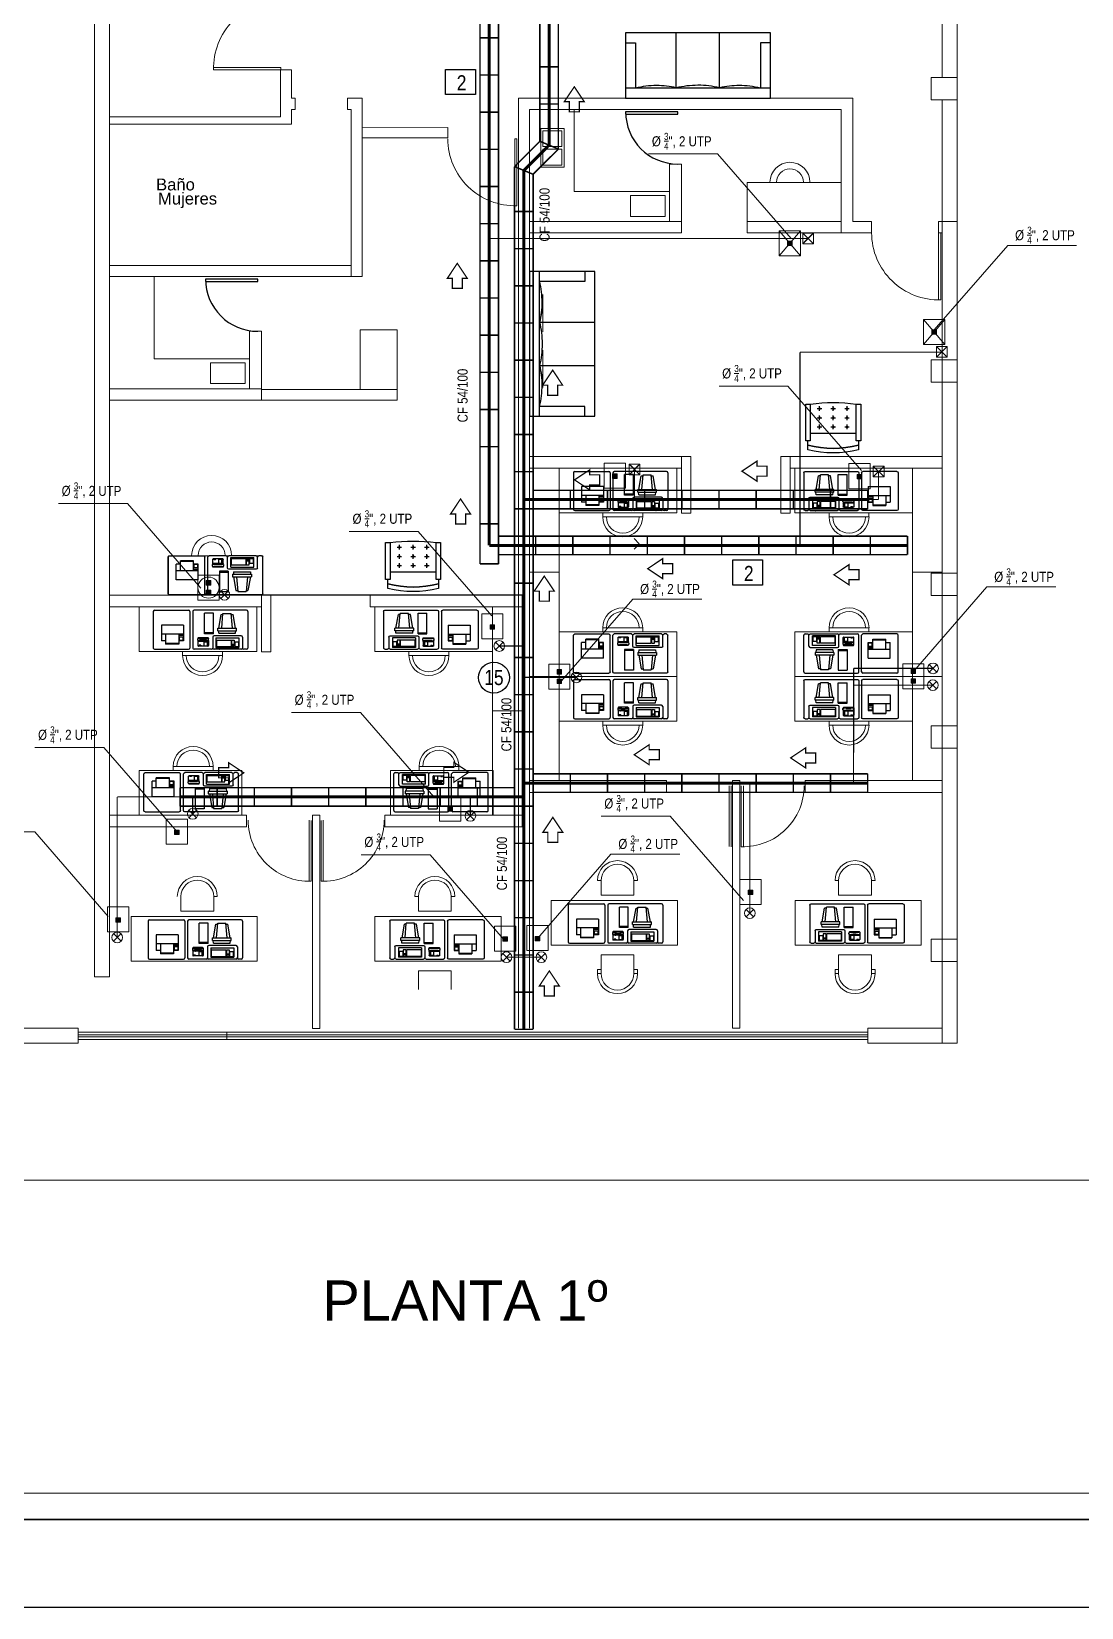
# Model space of a CAD drawing. Header units: millimetres. Extents: x 0 to 99.3, y 0 to 70.2.
# Drawn here: x 11.76 to 25.88, y 0 to 21.2 of the extents above; entities that cross this region are included whole.
import ezdxf

# ---------------------------------------------------------------- set-up
doc = ezdxf.new("R2010")
doc.units = ezdxf.units.MM
doc.linetypes.add('DASHED', pattern=[0.75, 0.5, -0.25])
doc.linetypes.add('DOT2', pattern=[0.125, 0, -0.125])
for name, color, linetype, lineweight in [('1_MARCO', 7, 'Continuous', 35), ('1_ROTULO', 102, 'Continuous', 15), ('ARQUITECTÓNICO', 152, 'Continuous', 0), ('INST. VOZ Y DATOS', 40, 'Continuous', 0), ('TEXTOS INST. VOZ Y DATOS', 1, 'Continuous', 0)]:
    doc.layers.add(name, color=color, linetype=linetype, lineweight=lineweight)
for name, color, linetype in [('_AR_Membrete', 7, 'Continuous'), ('A-FURN-1', 7, 'Continuous'), ('A-GLAZ-1', 7, 'Continuous'), ('MOVABLE_FURNISHINGS', 7, 'Continuous'), ('Muebles', 2, 'Continuous'), ('TRACO01', 7, 'Continuous'), ('TRACO02', 255, 'Continuous')]:
    doc.layers.add(name, color=color, linetype=linetype)
doc.styles.add('75', font='ARIALN.TTF', dxfattribs={"height": 0.135})
doc.styles.add('PANROMAN', font='arial.ttf', dxfattribs={"height": 0.4})

# ---------------------------------------------------------------- blocks, each defined once
blk = doc.blocks.new('FIXT-SOFA3672')
at = {"layer": 'A-FURN-1'}
for p, q in [((35.919106, 36.03653), (-35.919106, 36.03653)), ((-35.919106, 36.03653), (-35.919106, 0.010204)), ((35.919106, 0.010204), (35.919106, 36.03653)), ((-35.896767, 30.508681), (35.914639, 30.508681)), ((-31.016712, 5.575283), (-31.016712, 30.508681)), ((-10.734035, 30.318065), (-10.734035, -0.180412)), ((10.734035, 30.318065), (10.734035, -0.180412)), ((31.016712, 5.575283), (31.016712, 30.508681)), ((-35.919106, 0.010204), (35.919106, 0.010204)), ((-35.896767, 5.575283), (-31.016712, 5.575283)), ((35.896767, 5.575283), (31.016712, 5.575283))]:
    blk.add_line(p, q, dxfattribs=at)
for centre, radius, start, end in [((-20.12418, 71.160164), 42.085514, 255, 269.461553), ((-20.176819, 65.559021), 36.484119, 269.461552, 284.999998), ((-0.096013, 70.019703), 41.102158, 255, 270.121624), ((-0.098873, 71.366776), 42.449238, 270.121624, 285.000001), ((20.176819, 65.559021), 36.484119, 255.000002, 270.538448), ((20.12418, 71.160164), 42.085514, 270.538447, 285)]:
    blk.add_arc(centre, radius, start, end, dxfattribs=at)
blk = doc.blocks.new('A$C08AE17E7')
at = {"layer": 'A-GLAZ-1', "color": 0}
for p, q in [((4.39, 4.39), (0, 4.39)), ((0, 4.18), (4.39, 4.18)), ((4.39, 4.18), (4.39, 4.39))]:
    blk.add_line(p, q, dxfattribs=at)
blk.add_arc((4.39, 4.39), 4.39, 180, 270, dxfattribs=at)
blk = doc.blocks.new('A$C12894DB4')
at = {"layer": 'TRACO01', "color": 0}
for p, q in [((9.71, 2.26), (4.71, 2.26)), ((9.91, 5.66), (9.91, 5.26)), ((11.31, 5.66), (9.91, 5.66)), ((11.31, 5.46), (9.91, 5.46)), ((11.31, 5.26), (9.91, 5.26)), ((11.31, 4.66), (9.91, 4.66)), ((9.91, 4.66), (9.91, 3.46)), ((11.31, 3.46), (9.91, 3.46)), ((11.31, 5.66), (11.31, 5.26)), ((11.31, 4.66), (11.31, 3.46)), ((17.03, 4.24), (17.03, 4.14)), ((17.03, 3.36), (17.03, 1.44)), ((20.83, 4.44), (17.23, 4.44)), ((20.83, 3.04), (17.23, 3.04)), ((20.83, 1.24), (17.23, 1.24)), ((17.53, 1.57), (17.53, 1.37)), ((18.13, 1.57), (17.53, 1.57)), ((18.13, 1.37), (17.53, 1.37)), ((18.13, 1.57), (18.13, 1.37)), ((18.23, 4.2), (18.23, 4.05)), ((18.23, 3.43), (18.23, 3.28)), ((19.33, 2.91), (19.33, 1.37)), ((19.33, 2.91), (20.53, 2.91)), ((19.33, 1.37), (20.53, 1.37)), ((19.83, 4.2), (19.83, 4.05)), ((19.83, 3.43), (19.83, 3.28)), ((20.53, 2.91), (20.53, 1.37)), ((21.03, 4.24), (21.03, 4.13)), ((21.03, 3.36), (21.03, 1.44)), ((24.13, 3.58), (29.73, 3.58)), ((24.13, 3.58), (24.13, 1.08)), ((24.13, 1.08), (29.73, 1.08)), ((29.73, 3.58), (29.73, 1.08)), ((29.93, 3.58), (29.93, 1.98)), ((29.93, 3.58), (30.93, 3.58)), ((29.93, 1.98), (30.93, 1.98)), ((29.93, 1.68), (29.93, 1.08)), ((29.93, 1.68), (30.93, 1.68)), ((29.93, 1.08), (30.93, 1.08)), ((30.93, 3.58), (30.93, 1.98)), ((30.93, 1.68), (30.93, 1.08)), ((31.13, 2.88), (31.13, 1.08)), ((31.13, 2.88), (32.53, 2.88)), ((31.13, 1.08), (32.53, 1.08)), ((32.53, 2.88), (32.53, 1.08))]:
    blk.add_line(p, q, dxfattribs=at)
for centre, radius, start, end in [((18.18, 3.74), 1.25, 166.08253, 180), ((18.18, 3.74), 1.25, 180, 191.29578), ((17.19, 3.54), 0.24, 191.29578, 283.36172), ((17.16, 3.98), 0.2, 70.24894, 166.42453), ((17.23, 4.24), 0.2, 90, 180), ((17.23, 2.84), 0.2, 90, 180), ((17.23, 1.44), 0.2, 180, 270), ((18.07, 7.64), 3.57, 256.10316, 263.83247), ((18.07, -0.17), 3.57, 96.16753, 103.89684), ((16.93, 3.52), 0.369, 323.59579, 323.72724), ((18.64, 12.93), 8.89, 263.83247, 267.43712), ((18.64, -5.45), 8.89, 92.56288, 96.16753), ((17.99, 4.2), 0.24, 0, 90), ((17.99, 3.28), 0.24, 270, 0), ((19.03, 21.61), 17.58, 267.43712, 270), ((19.03, -14.14), 17.58, 90, 92.56288), ((19.03, 21.61), 17.58, 270, 272.56288), ((19.03, -14.14), 17.58, 87.43712, 90), ((19.42, 12.93), 8.89, 272.56288, 276.16753), ((19.42, -5.45), 8.89, 83.83247, 87.43712), ((20.07, 4.2), 0.24, 90, 180), ((20.07, 3.28), 0.24, 180, 270), ((19.99, 7.64), 3.57, 276.16753, 283.89684), ((19.99, -0.17), 3.57, 76.63828, 83.83247), ((20.87, 3.54), 0.24, 256.63828, 358.42967), ((20.83, 4.24), 0.2, 0, 90), ((20.83, 2.84), 0.2, 0, 90), ((20.83, 1.44), 0.2, 270, 0), ((20.9, 3.98), 0.2, 9.53518, 104.65023), ((20.4, 3.82), 0.72, 9.40761, 17.80241), ((19.88, 3.74), 1.25, 0, 9.40761), ((19.88, 3.74), 1.25, 350.59239, 360)]:
    blk.add_arc(centre, radius, start, end, dxfattribs=at)
at = {"layer": 'TRACO02', "color": 0}
for p, q in [((0, 14.54), (0, 0.54)), ((0.5, 15.04), (13.5, 15.04)), ((14, 14.54), (14, 0.54)), ((15.1, 14.54), (15.1, 0.54)), ((35.6, 15.04), (15.6, 15.04)), ((19.55, 6), (19.55, 13.8)), ((22.95, 13.8), (19.55, 13.8)), ((22.95, 6), (22.95, 13.8)), ((24.99, 8.15), (25.9, 13.35)), ((25.9, 13.35), (26.59, 13.35)), ((26.13, 8.15), (26.62, 13.75)), ((26.62, 13.75), (29.75, 13.75)), ((30.24, 8.15), (29.75, 13.75)), ((29.79, 13.35), (30.47, 13.35)), ((31.39, 8.15), (30.47, 13.35)), ((36.1, 14.54), (36.1, 0.54)), ((11.51, 9.26), (3.11, 9.26)), ((3.11, 9.26), (3.11, 3.26)), ((11.51, 9.26), (11.51, 3.26)), ((22.95, 6.4), (19.55, 6.4)), ((24.59, 8.15), (31.79, 8.15)), ((24.59, 7.15), (24.59, 8.15)), ((24.59, 7.15), (31.79, 7.15)), ((24.98, 6.15), (24.89, 7.15)), ((24.98, 6.15), (31.4, 6.15)), ((31.4, 6.15), (31.49, 7.15)), ((31.79, 7.15), (31.79, 8.15)), ((0.5, 0.04), (13.5, 0.04)), ((11.51, 5.86), (3.11, 5.86)), ((4.71, 3.26), (3.11, 3.26)), ((4.71, 5.86), (4.71, 2.06)), ((9.71, 2.06), (4.71, 2.06)), ((9.71, 5.86), (9.71, 2.06)), ((11.51, 3.26), (9.71, 3.26)), ((22.2, 0.04), (15.6, 0.04)), ((22.95, 6), (19.55, 6)), ((22.7, 4.74), (22.7, 0.54)), ((33.6, 5.24), (23.2, 5.24)), ((33.6, 0.04), (23.2, 0.04)), ((23.93, 4.38), (32.73, 4.38)), ((23.93, 4.38), (23.93, 0.78)), ((23.93, 0.78), (32.73, 0.78)), ((32.73, 4.38), (32.73, 0.78)), ((34.1, 4.74), (34.1, 0.54)), ((35.6, 0.04), (34.6, 0.04))]:
    blk.add_line(p, q, dxfattribs=at)
for centre, radius, start, end in [((0.5, 14.54), 0.5, 90, 180), ((13.5, 14.54), 0.5, 0, 90), ((15.6, 14.54), 0.5, 90, 180), ((35.6, 14.54), 0.5, 0, 90), ((0.5, 0.54), 0.5, 180, 270), ((13.5, 0.54), 0.5, 270, 0), ((15.6, 0.54), 0.5, 180, 270), ((22.2, 0.54), 0.5, 270, 0), ((23.2, 4.74), 0.5, 90, 180), ((23.2, 0.54), 0.5, 180, 270), ((27.71, -4.98), 5.57, 115.67434, 116.56505), ((29.09, -4.98), 5.57, 63.43495, 64.32566), ((33.6, 4.74), 0.5, 0, 90), ((33.6, 0.54), 0.5, 270, 0), ((34.6, 0.54), 0.5, 180, 270), ((35.6, 0.54), 0.5, 270, 0)]:
    blk.add_arc(centre, radius, start, end, dxfattribs=at)
blk = doc.blocks.new('Sillon_2')
at = {"layer": 'MOVABLE_FURNISHINGS', "color": 7, "linetype": 'Continuous'}
for points in [[(0.0375, 0.75), (0.0375, 0.675, -0.1212121), (0.8625, 0.675), (0.8625, 0.75, 0.1212121)], [(0.2125, 0.375, -1), (0.2375, 0.375, -1)], [(0.4375, 0.375, -1), (0.4625, 0.375, -1)], [(0.6625, 0.375, -1), (0.6875, 0.375, -1)], [(0.2125, 0.225, -1), (0.2375, 0.225, -1)], [(0.2125, 0.075, -1), (0.2375, 0.075, -1)], [(0.4375, 0.225, -1), (0.4625, 0.225, -1)], [(0.4375, 0.075, -1), (0.4625, 0.075, -1)], [(0.6625, 0.225, -1), (0.6875, 0.225, -1)], [(0.6625, 0.075, -1), (0.6875, 0.075, -1)]]:
    blk.add_lwpolyline(points, format="xyb", close=True, dxfattribs=at)
for points in [[(0, 0), (0.075, 0), (0.075, 0.6), (0, 0.6)], [(0.825, 0), (0.9, 0), (0.9, 0.6), (0.825, 0.6)]]:
    blk.add_lwpolyline(points, close=True, dxfattribs=at)
for points in [[(0.8625, 0.6), (0.8625, 0.675, 0.1212121), (0.0375, 0.675), (0.0375, 0.6)], [(0.0375, 0), (0.075, 0, 0.0666667), (0.825, 0), (0.8625, 0)]]:
    blk.add_lwpolyline(points, format="xyb", dxfattribs=at)
for points in [[(0.075, 0.475), (0.825, 0.475)], [(0.1875, 0.375), (0.2125, 0.375)], [(0.225, 0.4125), (0.225, 0.3875)], [(0.225, 0.3625), (0.225, 0.3375)], [(0.225, 0.2625), (0.225, 0.2375)], [(0.2375, 0.375), (0.2625, 0.375)], [(0.4125, 0.375), (0.4375, 0.375)], [(0.45, 0.4125), (0.45, 0.3875)], [(0.45, 0.3625), (0.45, 0.3375)], [(0.45, 0.2625), (0.45, 0.2375)], [(0.4625, 0.375), (0.4875, 0.375)], [(0.6375, 0.375), (0.6625, 0.375)], [(0.675, 0.4125), (0.675, 0.3875)], [(0.675, 0.3625), (0.675, 0.3375)], [(0.675, 0.2625), (0.675, 0.2375)], [(0.6875, 0.375), (0.7125, 0.375)], [(0.1875, 0.225), (0.2125, 0.225)], [(0.1875, 0.075), (0.2125, 0.075)], [(0.225, 0.2125), (0.225, 0.1875)], [(0.225, 0.1125), (0.225, 0.0875)], [(0.225, 0.0625), (0.225, 0.0375)], [(0.2375, 0.225), (0.2625, 0.225)], [(0.2375, 0.075), (0.2625, 0.075)], [(0.4125, 0.225), (0.4375, 0.225)], [(0.4125, 0.075), (0.4375, 0.075)], [(0.45, 0.2125), (0.45, 0.1875)], [(0.45, 0.1125), (0.45, 0.0875)], [(0.45, 0.0625), (0.45, 0.0375)], [(0.4625, 0.225), (0.4875, 0.225)], [(0.4625, 0.075), (0.4875, 0.075)], [(0.6375, 0.225), (0.6625, 0.225)], [(0.6375, 0.075), (0.6625, 0.075)], [(0.675, 0.2125), (0.675, 0.1875)], [(0.675, 0.1125), (0.675, 0.0875)], [(0.675, 0.0625), (0.675, 0.0375)], [(0.6875, 0.225), (0.7125, 0.225)], [(0.6875, 0.075), (0.7125, 0.075)]]:
    blk.add_lwpolyline(points, dxfattribs=at)
blk = doc.blocks.new('A$C1BEB1155')
at = {"layer": 'INST. VOZ Y DATOS', "color": 6}
for points in [[(0, 0.144), (0.144, 0)], [(0, 0), (0.144, 0.144)]]:
    blk.add_lwpolyline(points, dxfattribs=at)
blk.add_lwpolyline([(0.144, 0.144), (0, 0.144), (0, 0), (0.144, 0)], close=True, dxfattribs=at)

msp = doc.modelspace()

# ---------------------------------------------------------------- hatches: boundary and pattern name
at = {"layer": 'INST. VOZ Y DATOS'}
for points in [[(21.932, 18.378), (21.992, 18.378), (21.992, 18.317), (21.932, 18.317)], [(23.874, 17.185), (23.935, 17.185), (23.935, 17.125), (23.874, 17.125)], [(19.579, 15.247), (19.64, 15.247), (19.64, 15.187), (19.579, 15.187)], [(22.871, 15.239), (22.931, 15.239), (22.931, 15.179), (22.871, 15.179)], [(14.115, 13.811), (14.175, 13.811), (14.175, 13.751), (14.115, 13.751)], [(14.115, 13.682), (14.175, 13.682), (14.175, 13.622), (14.115, 13.622)], [(17.932, 13.218), (17.992, 13.218), (17.992, 13.158), (17.932, 13.158)], [(18.832, 12.616), (18.892, 12.616), (18.892, 12.555), (18.832, 12.555)], [(23.593, 12.62), (23.654, 12.62), (23.654, 12.56), (23.593, 12.56)], [(18.832, 12.486), (18.892, 12.486), (18.892, 12.426), (18.832, 12.426)], [(23.593, 12.491), (23.654, 12.491), (23.654, 12.431), (23.593, 12.431)], [(17.364, 10.769), (17.424, 10.769), (17.424, 10.709), (17.364, 10.709)], [(13.689, 10.457), (13.749, 10.457), (13.749, 10.396), (13.689, 10.396)], [(21.404, 9.647), (21.465, 9.647), (21.465, 9.587), (21.404, 9.587)], [(12.9, 9.277), (12.961, 9.277), (12.961, 9.217), (12.9, 9.217)], [(18.105, 9.02), (18.165, 9.02), (18.165, 8.96), (18.105, 8.96)], [(18.539, 9.027), (18.6, 9.027), (18.6, 8.967), (18.539, 8.967)]]:
    msp.add_hatch(color=256, dxfattribs=at).paths.add_polyline_path(points)

# ---------------------------------------------------------------- linework, layer by layer
at = {"layer": '1_MARCO', "color": 7}
msp.add_lwpolyline([(1.182, 1.182), (87.504, 1.182), (87.504, 69.057), (1.182, 69.057)], close=True, dxfattribs=at)
at = {"layer": '1_ROTULO', "color": 7}
msp.add_lwpolyline([(1.539, 1.539), (87.147, 1.539), (87.147, 68.7), (1.539, 68.7)], close=True, dxfattribs=at)
at = {"layer": '_AR_Membrete'}
msp.add_lwpolyline([(0, 70.239), (99.329, 70.239), (99.329, 0), (0, 0)], close=True, dxfattribs=at)
at = {"layer": 'ARQUITECTÓNICO'}
for p, q in [((12.612, 8.482), (12.612, 26.334)), ((12.812, 26.454), (12.812, 8.482)), ((24.012, 25.23), (24.012, 20.58)), ((21.701, 21.178), (19.754, 21.178)), ((20.436, 20.439), (20.436, 21.183)), ((21.018, 20.439), (21.018, 21.183)), ((21.568, 21.043), (21.568, 20.435)), ((21.701, 20.3), (21.701, 21.178)), ((15.115, 20.68), (14.213, 20.68)), ((15.115, 20.711), (14.215, 20.711)), ((15.112, 20.68), (15.261, 20.68)), ((15.115, 20.68), (15.115, 20.711)), ((15.261, 20.15), (15.261, 19.95)), ((18.312, 20.15), (18.312, 20.3)), ((18.512, 20.3), (18.312, 20.3)), ((24.012, 20.28), (24.012, 16.78)), ((18.262, 19.755), (18.262, 18.855)), ((18.262, 19.755), (18.293, 19.755)), ((18.293, 19.755), (18.293, 18.853)), ((23.962, 18.49), (23.962, 17.59)), ((23.993, 18.487), (23.993, 17.587)), ((13.412, 16.793), (13.412, 17.9)), ((24.012, 16.48), (24.012, 13.91)), ((23.028, 14.669), (22.49, 14.669)), ((24.012, 13.61), (24.012, 11.86)), ((19.446, 13.177), (19.984, 13.177)), ((23.028, 13.177), (22.49, 13.177)), ((13.796, 12.804), (14.334, 12.804)), ((17.378, 12.804), (16.84, 12.804)), ((24.212, 7.59), (24.212, 12.41)), ((19.446, 11.869), (19.984, 11.869)), ((23.028, 11.869), (22.49, 11.869)), ((24.012, 11.56), (24.012, 8.99)), ((17.514, 11.312), (16.976, 11.312)), ((21.146, 11.053), (21.146, 10.235)), ((21.174, 11.051), (21.174, 10.233)), ((21.309, 11.051), (21.309, 10.233)), ((21.338, 11.053), (21.338, 10.235)), ((15.496, 10.588), (15.496, 9.77)), ((15.524, 10.586), (15.524, 9.768)), ((15.659, 10.586), (15.659, 9.768)), ((15.688, 10.588), (15.688, 9.77)), ((19.375, 9.776), (19.419, 9.776)), ((19.864, 9.776), (19.913, 9.776)), ((22.619, 9.776), (22.57, 9.776)), ((23.108, 9.776), (23.064, 9.776)), ((14.214, 9.562), (14.263, 9.562)), ((16.969, 9.562), (16.92, 9.562)), ((17.458, 9.562), (17.409, 9.562)), ((12.812, 8.482), (12.612, 8.482)), ((19.864, 8.525), (19.913, 8.525)), ((24.012, 8.69), (24.012, 7.59)), ((12.392, 7.79), (12.392, 7.59)), ((23.012, 7.79), (23.012, 7.59)), ((24.212, 7.59), (23.527, 7.59))]:
    msp.add_line(p, q, dxfattribs=at)
at = {"layer": 'ARQUITECTÓNICO', "linetype": 'Continuous', "ltscale": 0.03}
for p, q in [((15.112, 20.68), (15.112, 20.05)), ((15.312, 20.3), (15.261, 20.3)), ((15.312, 20.15), (15.261, 20.15)), ((15.312, 20.3), (15.312, 20.15)), ((16.012, 20.3), (16.012, 20.15)), ((16.212, 20.3), (16.012, 20.3)), ((16.062, 20.15), (16.012, 20.15)), ((16.062, 20.15), (16.062, 18.05)), ((16.212, 20.15), (16.212, 17.9)), ((18.312, 20.15), (18.312, 7.79)), ((18.462, 20.15), (18.462, 7.79)), ((22.809, 20.3), (18.512, 20.3)), ((22.655, 20.15), (18.512, 20.15)), ((15.112, 20.05), (12.812, 20.05)), ((15.261, 19.95), (12.812, 19.95)), ((23.062, 18.49), (22.655, 18.49)), ((23.062, 18.64), (22.809, 18.64)), ((23.062, 18.64), (23.062, 18.49)), ((23.962, 18.64), (23.962, 18.49)), ((24.212, 18.64), (23.962, 18.64)), ((24.012, 18.49), (23.962, 18.49)), ((24.012, 18.49), (24.012, 7.79)), ((13.912, 18.05), (12.812, 18.05)), ((16.062, 18.05), (13.912, 18.05)), ((16.162, 17.9), (12.812, 17.9)), ((16.212, 17.9), (12.812, 17.9))]:
    msp.add_line(p, q, dxfattribs=at)
at = {"layer": 'ARQUITECTÓNICO', "ltscale": 0.3}
for p, q in [((15.261, 20.3), (15.261, 20.68)), ((22.655, 20.15), (22.655, 18.49)), ((22.809, 20.3), (22.809, 18.64))]:
    msp.add_line(p, q, dxfattribs=at)
at = {"layer": 'ARQUITECTÓNICO', "color": 252}
for p, q in [((19.341, 17.969), (18.462, 17.969)), ((18.597, 16.023), (18.597, 17.969)), ((19.205, 17.837), (18.597, 17.837)), ((19.205, 17.969), (19.205, 17.837)), ((19.341, 16.023), (19.341, 17.969)), ((18.601, 17.287), (19.345, 17.287)), ((18.601, 16.705), (19.345, 16.705)), ((19.205, 16.155), (18.597, 16.155)), ((19.205, 16.023), (19.205, 16.155)), ((18.462, 16.023), (19.341, 16.023))]:
    msp.add_line(p, q, dxfattribs=at)
at = {"layer": 'ARQUITECTÓNICO', "color": 252, "linetype": 'DASHED'}
msp.add_line((18.641, 17.659), (18.641, 16.196), dxfattribs=at)
at = {"layer": 'ARQUITECTÓNICO', "color": 0}
for p, q in [((19.446, 14.669), (19.984, 14.669)), ((13.67, 11.312), (14.208, 11.312)), ((22.619, 8.525), (22.57, 8.525))]:
    msp.add_line(p, q, dxfattribs=at)
at = {"layer": 'ARQUITECTÓNICO', "color": 251, "true_color": 0x636466}
for p, q in [((12.392, 7.704), (14.392, 7.704)), ((12.392, 7.674), (14.392, 7.674)), ((14.392, 7.704), (23.012, 7.704)), ((14.392, 7.674), (23.012, 7.674))]:
    msp.add_line(p, q, dxfattribs=at)
at = {"layer": 'ARQUITECTÓNICO', "color": 4, "ltscale": 10}
msp.add_line((29.156, 5.749), (9.683, 5.749), dxfattribs=at)
at = {"layer": 'ARQUITECTÓNICO'}
for points in [[(24.212, 12.41), (24.212, 25.03)], [(24.212, 20.58), (23.862, 20.58), (23.862, 20.28)], [(19.062, 19.043), (19.062, 20.15), (18.462, 20.15), (18.462, 18.643), (19.062, 18.643)], [(19.062, 18.643), (20.345, 18.643), (20.345, 19.043), (19.062, 19.043)], [(13.412, 16.393), (14.695, 16.393), (14.695, 16.793), (13.412, 16.793)], [(24.212, 16.78), (23.862, 16.78), (23.862, 16.48), (24.212, 16.48)], [(19.867, 14.235), (19.938, 14.306), (19.867, 14.377)], [(24.212, 13.91), (23.862, 13.91), (23.862, 13.61)], [(24.212, 11.86), (23.862, 11.86), (23.862, 11.56), (24.212, 11.56)], [(19.864, 9.776), (19.864, 9.58), (19.424, 9.58), (19.424, 9.776), (19.424, 9.776)], [(22.619, 9.776), (22.619, 9.58), (23.059, 9.58), (23.059, 9.776), (23.059, 9.776)], [(14.214, 9.562), (14.214, 9.365), (13.774, 9.365), (13.774, 9.562), (13.774, 9.562)], [(16.969, 9.562), (16.969, 9.365), (17.409, 9.365), (17.409, 9.562), (17.409, 9.562)], [(24.212, 8.99), (23.862, 8.99), (23.862, 8.69)], [(19.424, 8.525), (19.424, 8.525), (19.424, 8.776), (19.864, 8.776), (19.864, 8.525)], [(23.059, 8.525), (23.059, 8.525), (23.059, 8.776), (22.619, 8.776), (22.619, 8.525)], [(17.409, 8.311), (17.409, 8.311), (17.409, 8.561), (16.969, 8.561), (16.969, 8.311)], [(19.424, 8.525), (19.376, 8.525), (19.376, 8.579), (19.424, 8.579)], [(19.864, 8.579), (19.913, 8.579), (19.913, 8.525), (19.864, 8.525)], [(23.059, 8.525), (23.108, 8.525), (23.108, 8.579), (23.059, 8.579)], [(12.392, 7.59), (11.192, 7.59), (11.192, 7.79), (12.392, 7.79)], [(23.012, 7.79), (24.012, 7.79), (24.012, 7.59), (23.012, 7.59)]]:
    msp.add_lwpolyline(points, dxfattribs=at)
for points in [[(23.862, 20.28), (24.212, 20.28), (24.212, 20.58), (23.862, 20.58)], [(16.062, 17.9), (16.212, 17.9), (16.212, 20.15), (16.212, 20.15), (16.212, 20.3), (16.012, 20.3), (16.012, 20.15), (16.062, 20.15), (16.062, 17.9)], [(16.212, 19.769), (17.362, 19.769), (17.362, 19.905), (16.212, 19.903)], [(18.612, 19.371), (18.926, 19.371), (18.926, 19.892), (18.612, 19.892)], [(18.641, 19.401), (18.896, 19.401), (18.896, 19.614), (18.641, 19.614)], [(20.505, 18.643), (20.345, 18.643), (20.345, 19.415), (20.505, 19.415)], [(21.389, 18.64), (22.655, 18.642), (22.655, 19.166), (21.389, 19.166)], [(19.819, 18.711), (20.288, 18.711), (20.288, 18.99), (19.819, 18.99)], [(20.505, 18.49), (18.462, 18.49), (18.462, 18.643), (20.505, 18.643)], [(21.389, 18.49), (22.655, 18.49), (22.655, 18.64), (21.389, 18.64)], [(16.681, 16.384), (16.186, 16.384), (16.186, 17.186), (16.681, 17.186)], [(14.855, 16.393), (14.695, 16.393), (14.695, 17.165), (14.855, 17.165)], [(23.862, 16.48), (24.212, 16.48), (24.212, 16.78), (23.862, 16.78)], [(14.169, 16.461), (14.638, 16.461), (14.638, 16.74), (14.169, 16.74)], [(14.855, 16.24), (12.812, 16.24), (12.812, 16.393), (14.855, 16.393)], [(14.855, 16.24), (16.681, 16.24), (16.681, 16.384), (14.855, 16.384)], [(21.968, 15.483), (21.842, 15.483), (21.842, 14.719), (21.968, 14.719)], [(24.012, 15.483), (21.968, 15.483), (21.968, 15.323), (24.012, 15.323)], [(18.462, 13.923), (18.862, 13.923), (18.862, 15.323), (18.462, 15.323)], [(23.612, 14.723), (22.031, 14.723), (22.031, 15.323), (23.612, 15.323)], [(24.012, 13.923), (23.612, 13.923), (23.612, 15.323), (24.012, 15.323)], [(23.027, 14.723), (22.49, 14.723), (22.49, 14.669), (23.027, 14.669)], [(13.607, 13.623), (14.877, 13.623), (14.877, 14.147), (13.607, 14.147)], [(18.462, 13.923), (18.862, 13.923), (18.862, 12.523), (18.462, 12.523)], [(24.012, 13.923), (23.612, 13.923), (23.612, 12.523), (24.012, 12.523)], [(23.862, 13.61), (24.212, 13.61), (24.212, 13.91), (23.862, 13.91)], [(12.812, 13.618), (14.855, 13.618), (14.855, 13.458), (12.812, 13.458)], [(14.855, 13.618), (14.982, 13.618), (14.982, 12.854), (14.855, 12.854)], [(18.362, 13.618), (16.318, 13.618), (16.318, 13.458), (18.362, 13.458)], [(13.212, 12.858), (14.793, 12.858), (14.793, 13.458), (13.212, 13.458)], [(17.962, 12.858), (16.381, 12.858), (16.381, 13.458), (17.962, 13.458)], [(18.362, 12.058), (17.962, 12.058), (17.962, 13.458), (18.362, 13.458)], [(19.446, 13.123), (19.984, 13.123), (19.984, 13.177), (19.446, 13.177)], [(19.534, 13.177), (19.896, 13.177), (19.896, 13.177), (19.534, 13.177)], [(23.027, 13.123), (22.49, 13.123), (22.49, 13.177), (23.027, 13.177)], [(22.939, 13.177), (22.578, 13.177), (22.578, 13.177), (22.939, 13.177)], [(18.862, 13.123), (20.443, 13.123), (20.443, 12.523), (18.862, 12.523)], [(23.612, 13.123), (22.031, 13.123), (22.031, 12.523), (23.612, 12.523)], [(13.796, 12.858), (14.334, 12.858), (14.334, 12.804), (13.796, 12.804)], [(13.884, 12.804), (14.246, 12.804), (14.246, 12.804), (13.884, 12.804)], [(17.377, 12.858), (16.84, 12.858), (16.84, 12.804), (17.377, 12.804)], [(17.289, 12.804), (16.928, 12.804), (16.928, 12.804), (17.289, 12.804)], [(18.462, 11.123), (18.862, 11.123), (18.862, 12.523), (18.462, 12.523)], [(18.862, 11.923), (20.443, 11.923), (20.443, 12.523), (18.862, 12.523)], [(23.612, 11.923), (22.031, 11.923), (22.031, 12.523), (23.612, 12.523)], [(24.012, 11.123), (23.612, 11.123), (23.612, 12.523), (24.012, 12.523)], [(18.362, 12.058), (17.962, 12.058), (17.962, 10.658), (18.362, 10.658)], [(19.446, 11.923), (19.984, 11.923), (19.984, 11.869), (19.446, 11.869)], [(23.027, 11.923), (22.49, 11.923), (22.49, 11.869), (23.027, 11.869)], [(19.534, 11.869), (19.896, 11.869), (19.896, 11.869), (19.534, 11.869)], [(22.939, 11.869), (22.578, 11.869), (22.578, 11.869), (22.939, 11.869)], [(23.862, 11.56), (24.212, 11.56), (24.212, 11.86), (23.862, 11.86)], [(13.212, 11.258), (14.593, 11.258), (14.593, 10.658), (13.212, 10.658)], [(17.972, 11.258), (16.591, 11.258), (16.591, 10.658), (17.972, 10.658)], [(17.513, 11.258), (16.976, 11.258), (16.976, 11.312), (17.513, 11.312)], [(17.425, 11.312), (17.064, 11.312), (17.064, 11.312), (17.425, 11.312)], [(18.462, 11.123), (20.305, 11.123), (20.305, 10.963), (18.462, 10.963)], [(21.192, 7.79), (21.292, 7.79), (21.292, 11.123), (21.192, 11.123)], [(24.012, 11.123), (22.168, 11.123), (22.168, 10.963), (24.012, 10.963)], [(12.812, 10.658), (14.655, 10.658), (14.655, 10.498), (12.812, 10.498)], [(15.542, 7.788), (15.642, 7.788), (15.642, 10.658), (15.542, 10.658)], [(18.362, 10.658), (16.518, 10.658), (16.518, 10.498), (18.362, 10.498)], [(18.754, 8.907), (20.45, 8.907), (20.45, 9.507), (18.754, 9.507)], [(23.73, 8.907), (22.033, 8.907), (22.033, 9.507), (23.73, 9.507)], [(13.104, 8.693), (14.8, 8.693), (14.8, 9.293), (13.104, 9.293)], [(18.08, 8.693), (16.383, 8.693), (16.383, 9.293), (18.08, 9.293)], [(23.862, 8.69), (24.212, 8.69), (24.212, 8.99), (23.862, 8.99)]]:
    msp.add_lwpolyline(points, close=True, dxfattribs=at)
at = {"layer": 'ARQUITECTÓNICO', "color": 0}
for points in [[(18.641, 19.862), (18.896, 19.862), (18.896, 19.649), (18.641, 19.649)], [(18.462, 15.483), (20.505, 15.483), (20.505, 15.323), (18.462, 15.323)], [(20.505, 15.483), (20.632, 15.483), (20.632, 14.719), (20.505, 14.719)], [(18.862, 14.723), (20.443, 14.723), (20.443, 15.323), (18.862, 15.323)], [(19.446, 14.723), (19.984, 14.723), (19.984, 14.669), (19.446, 14.669)], [(19.534, 14.669), (19.896, 14.669), (19.896, 14.669), (19.534, 14.669)], [(22.939, 14.669), (22.578, 14.669), (22.578, 14.669), (22.939, 14.669)], [(13.67, 11.258), (14.208, 11.258), (14.208, 11.312), (13.67, 11.312)], [(13.758, 11.312), (14.12, 11.312), (14.12, 11.312), (13.758, 11.312)]]:
    msp.add_lwpolyline(points, close=True, dxfattribs=at)
msp.add_lwpolyline([(22.619, 8.579), (22.57, 8.579), (22.57, 8.525), (22.619, 8.525)], dxfattribs=at)
at = {"layer": 'ARQUITECTÓNICO', "color": 251, "true_color": 0x636466}
msp.add_lwpolyline([(12.392, 7.739), (14.392, 7.739), (14.392, 7.639), (12.392, 7.639)], close=True, dxfattribs=at)
msp.add_lwpolyline([(23.012, 7.639), (14.392, 7.639), (14.392, 7.739), (23.012, 7.739)], dxfattribs=at)
at = {"layer": 'ARQUITECTÓNICO', "ltscale": 0.03}
for centre, radius, start, end in [((15.118, 20.706), 0.905, 90.1456, 181.6413), ((18.267, 19.758), 0.905, 180.1456, 271.6413), ((23.967, 18.492), 0.905, 180.1456, 271.6413), ((21.333, 11.055), 0.823, 268.3587, 359.8544), ((15.501, 10.59), 0.823, 180.1456, 271.6413), ((15.683, 10.59), 0.823, 268.3587, 359.8544)]:
    msp.add_arc(centre, radius, start, end, dxfattribs=at)
at = {"layer": 'ARQUITECTÓNICO'}
for centre, radius, start, end in [((21.964, 19.169), 0.269, 0, 180), ((21.964, 19.169), 0.181, 0, 180), ((19.715, 14.669), 0.269, 180, 0), ((19.715, 14.669), 0.22, 180, 360), ((22.759, 14.669), 0.269, 180, 0), ((22.759, 14.669), 0.22, 180, 360), ((14.186, 14.15), 0.269, 0, 180), ((14.186, 14.15), 0.181, 0, 180), ((19.715, 13.177), 0.269, 0, 180), ((19.715, 13.177), 0.22, 0, 180), ((22.759, 13.177), 0.269, 0, 180), ((22.759, 13.177), 0.22, 0, 180), ((14.065, 12.804), 0.269, 180, 0), ((14.065, 12.804), 0.22, 180, 360), ((17.109, 12.804), 0.269, 180, 0), ((17.109, 12.804), 0.22, 180, 360), ((19.715, 11.869), 0.269, 180, 0), ((19.715, 11.869), 0.22, 180, 360), ((22.759, 11.869), 0.269, 180, 0), ((22.759, 11.869), 0.22, 180, 360), ((13.939, 11.312), 0.269, 0, 180), ((13.939, 11.312), 0.22, 0, 180), ((17.245, 11.312), 0.269, 0, 180), ((17.245, 11.312), 0.22, 0, 180), ((19.644, 9.776), 0.269, 0, 180), ((19.644, 9.776), 0.22, 0, 180), ((22.839, 9.776), 0.269, 0, 180), ((22.839, 9.776), 0.22, 0, 180), ((13.994, 9.562), 0.269, 0, 180), ((13.994, 9.562), 0.22, 0, 180), ((17.189, 9.562), 0.269, 0, 180), ((17.189, 9.562), 0.22, 0, 180), ((19.644, 8.525), 0.269, 180, 0), ((19.644, 8.525), 0.22, 180, 360), ((22.839, 8.525), 0.269, 180, 0), ((22.839, 8.525), 0.22, 180, 360)]:
    msp.add_arc(centre, radius, start, end, dxfattribs=at)
at = {"layer": 'ARQUITECTÓNICO', "color": 252}
for centre, major_axis, start_param, end_param in [((17.605, 17.541), (0, -1.141), 1.580194, 1.832596), ((17.742, 17.543), (0, 0.989), 4.45059, 4.721787), ((17.6, 16.993), (0, 1.15), -1.568674, -1.308997), ((17.633, 16.993), (0, -1.114), 1.308997, 1.572919), ((17.742, 16.449), (0, -0.989), 1.561399, 1.832596), ((17.605, 16.451), (0, 1.141), 4.45059, 4.702991)]:
    msp.add_ellipse(centre, major_axis=major_axis, ratio=0.9, start_param=start_param, end_param=end_param, dxfattribs=at)
at = {"layer": 'INST. VOZ Y DATOS', "const_width": 0.02}
for points in [[(18.6, 19.721), (18.6, 30.471)], [(18.85, 19.617), (18.85, 30.471)], [(18.85, 20.721), (18.6, 20.721)], [(18.85, 20.221), (18.6, 20.221)], [(18.6, 19.721), (18.26, 19.38)], [(18.85, 19.617), (18.6, 19.721)], [(18.85, 19.617), (18.51, 19.277)], [(18.26, 7.777), (18.26, 19.38)], [(18.51, 19.277), (18.26, 19.38)], [(18.51, 7.777), (18.51, 19.277)], [(18.51, 18.777), (18.26, 18.777)], [(18.51, 18.277), (18.26, 18.277)], [(18.51, 17.777), (18.26, 17.777)], [(18.51, 17.277), (18.26, 17.277)], [(18.51, 16.777), (18.26, 16.777)], [(18.51, 16.277), (18.26, 16.277)], [(18.51, 15.777), (18.26, 15.777)], [(18.51, 15.277), (18.26, 15.277)], [(18.51, 15.027), (23.01, 15.027)], [(19.01, 14.777), (19.01, 15.027)], [(19.51, 14.777), (19.51, 15.027)], [(20.01, 14.777), (20.01, 15.027)], [(20.51, 14.777), (20.51, 15.027)], [(21.01, 14.777), (21.01, 15.027)], [(21.51, 14.777), (21.51, 15.027)], [(22.01, 14.777), (22.01, 15.027)], [(22.51, 14.777), (22.51, 15.027)], [(23.01, 14.777), (23.01, 15.027)], [(18.51, 14.777), (18.26, 14.777)], [(18.51, 14.777), (23.01, 14.777)], [(18.045, 14.41), (23.545, 14.41)], [(18.51, 14.277), (18.26, 14.277)], [(18.51, 13.777), (18.26, 13.777)], [(18.51, 12.777), (18.26, 12.777)], [(18.51, 12.277), (18.26, 12.277)], [(18.51, 11.777), (18.26, 11.777)], [(18.51, 11.277), (18.26, 11.277)], [(18.26, 11.027), (13.76, 11.027)], [(13.76, 11.027), (13.76, 10.777)], [(14.26, 11.027), (14.26, 10.777)], [(14.76, 11.027), (14.76, 10.777)], [(15.26, 11.027), (15.26, 10.777)], [(15.76, 11.027), (15.76, 10.777)], [(16.26, 11.027), (16.26, 10.777)], [(16.76, 11.027), (16.76, 10.777)], [(17.26, 11.027), (17.26, 10.777)], [(17.76, 11.027), (17.76, 10.777)], [(18.51, 11.213), (23.01, 11.213)], [(19.01, 10.963), (19.01, 11.213)], [(19.51, 10.963), (19.51, 11.213)], [(20.01, 10.963), (20.01, 11.213)], [(20.51, 10.963), (20.51, 11.213)], [(21.01, 10.963), (21.01, 11.213)], [(21.51, 10.963), (21.51, 11.213)], [(22.01, 10.963), (22.01, 11.213)], [(22.51, 10.963), (22.51, 11.213)], [(23.01, 10.963), (23.01, 11.213)], [(18.51, 10.963), (23.01, 10.963)], [(18.26, 10.777), (13.76, 10.777)], [(18.51, 10.777), (18.26, 10.777)], [(18.51, 10.277), (18.26, 10.277)], [(18.51, 9.777), (18.26, 9.777)], [(18.51, 9.277), (18.26, 9.277)], [(18.51, 8.777), (18.26, 8.777)], [(18.51, 8.277), (18.26, 8.277)], [(18.51, 7.777), (18.26, 7.777)]]:
    msp.add_lwpolyline(points, dxfattribs=at)
at = {"layer": 'INST. VOZ Y DATOS', "color": 6, "const_width": 0.04}
for points in [[(18.725, 19.669), (18.725, 30.346)], [(18.725, 19.669), (18.385, 19.328)], [(18.385, 7.777), (18.385, 19.328)], [(18.385, 14.902), (23.01, 14.902)], [(18.385, 11.088), (23.01, 11.088)], [(18.385, 10.902), (13.76, 10.902)]]:
    msp.add_lwpolyline(points, dxfattribs=at)
at = {"layer": 'INST. VOZ Y DATOS', "color": 20, "const_width": 0.02}
for points in [[(17.795, 15.363), (17.795, 23.613)], [(18.045, 15.613), (18.045, 23.613)], [(18.045, 21.113), (17.795, 21.113)], [(18.045, 20.613), (17.795, 20.613)], [(18.045, 20.113), (17.795, 20.113)], [(18.045, 19.613), (17.795, 19.613)], [(18.045, 19.113), (17.795, 19.113)], [(18.045, 18.613), (17.795, 18.613)], [(18.045, 18.113), (17.795, 18.113)], [(18.045, 17.613), (17.795, 17.613)], [(18.045, 17.113), (17.795, 17.113)], [(18.045, 16.613), (17.795, 16.613)], [(18.045, 16.113), (17.795, 16.113)], [(18.045, 15.613), (17.795, 15.613)], [(18.045, 14.037), (18.045, 15.613)], [(17.795, 14.037), (17.795, 15.363)], [(18.045, 14.575), (17.795, 14.575)], [(18.545, 14.41), (18.545, 14.16)], [(19.045, 14.41), (19.045, 14.16)], [(19.545, 14.41), (19.545, 14.16)], [(20.045, 14.41), (20.045, 14.16)], [(20.545, 14.41), (20.545, 14.16)], [(21.045, 14.41), (21.045, 14.16)], [(21.545, 14.41), (21.545, 14.16)], [(22.045, 14.41), (22.045, 14.16)], [(22.545, 14.41), (22.545, 14.16)], [(23.045, 14.41), (23.045, 14.16)], [(23.545, 14.41), (23.545, 14.16)], [(18.045, 14.037), (17.795, 14.037)], [(18.045, 14.16), (23.545, 14.16)]]:
    msp.add_lwpolyline(points, dxfattribs=at)
at = {"layer": 'INST. VOZ Y DATOS', "color": 104, "linetype": 'DOT2', "ltscale": 0.5, "const_width": 0.04}
for points in [[(17.92, 15.488), (17.92, 23.488)], [(17.92, 14.285), (17.92, 15.488)], [(17.92, 14.285), (23.545, 14.285)]]:
    msp.add_lwpolyline(points, dxfattribs=at)
at = {"layer": 'INST. VOZ Y DATOS'}
for points in [[(21.82, 18.516), (22.104, 18.516), (22.104, 18.179), (21.82, 18.179)], [(21.932, 18.378), (21.992, 18.378), (21.992, 18.317), (21.932, 18.317)], [(23.762, 17.323), (24.047, 17.323), (24.047, 16.987), (23.762, 16.987)], [(23.874, 17.185), (23.935, 17.185), (23.935, 17.125), (23.874, 17.125)], [(19.467, 15.393), (19.751, 15.393), (19.751, 15.056), (19.467, 15.056)], [(22.758, 15.385), (23.042, 15.385), (23.042, 15.048), (22.758, 15.048)], [(19.579, 15.248), (19.639, 15.248), (19.639, 15.187), (19.579, 15.187)], [(22.87, 15.24), (22.93, 15.24), (22.93, 15.18), (22.87, 15.18)], [(14.003, 13.885), (14.287, 13.885), (14.287, 13.548), (14.003, 13.548)], [(14.115, 13.811), (14.175, 13.811), (14.175, 13.751), (14.115, 13.751)], [(14.115, 13.682), (14.175, 13.682), (14.175, 13.622), (14.115, 13.622)], [(17.819, 13.364), (18.104, 13.364), (18.104, 13.027), (17.819, 13.027)], [(17.931, 13.219), (17.992, 13.219), (17.992, 13.158), (17.931, 13.158)], [(18.72, 12.689), (19.004, 12.689), (19.004, 12.352), (18.72, 12.352)], [(18.832, 12.616), (18.892, 12.616), (18.892, 12.555), (18.832, 12.555)], [(23.481, 12.694), (23.766, 12.694), (23.766, 12.357), (23.481, 12.357)], [(23.593, 12.62), (23.654, 12.62), (23.654, 12.56), (23.593, 12.56)], [(18.832, 12.486), (18.892, 12.486), (18.892, 12.426), (18.832, 12.426)], [(23.593, 12.491), (23.654, 12.491), (23.654, 12.431), (23.593, 12.431)], [(17.251, 10.915), (17.536, 10.915), (17.536, 10.578), (17.251, 10.578)], [(13.576, 10.602), (13.86, 10.602), (13.86, 10.265), (13.576, 10.265)], [(17.363, 10.77), (17.424, 10.77), (17.424, 10.709), (17.363, 10.709)], [(13.688, 10.457), (13.749, 10.457), (13.749, 10.397), (13.688, 10.397)], [(21.292, 9.793), (21.576, 9.793), (21.576, 9.456), (21.292, 9.456)], [(21.404, 9.648), (21.464, 9.648), (21.464, 9.588), (21.404, 9.588)], [(12.788, 9.423), (13.072, 9.423), (13.072, 9.086), (12.788, 9.086)], [(12.9, 9.277), (12.96, 9.277), (12.96, 9.217), (12.9, 9.217)], [(17.992, 9.166), (18.276, 9.166), (18.276, 8.829), (17.992, 8.829)], [(18.427, 9.173), (18.711, 9.173), (18.711, 8.836), (18.427, 8.836)], [(18.104, 9.021), (18.164, 9.021), (18.164, 8.961), (18.104, 8.961)], [(18.539, 9.027), (18.599, 9.027), (18.599, 8.967), (18.539, 8.967)]]:
    msp.add_lwpolyline(points, close=True, dxfattribs=at)
at = {"layer": 'INST. VOZ Y DATOS', "ltscale": 0.1}
for points in [[(21.82, 18.516), (22.104, 18.179)], [(22.104, 18.516), (21.82, 18.179)], [(23.762, 17.323), (24.047, 16.987)], [(24.047, 17.323), (23.762, 16.987)]]:
    msp.add_lwpolyline(points, dxfattribs=at)
at = {"layer": 'INST. VOZ Y DATOS', "color": 6}
for points in [[(22.157, 18.465), (22.259, 18.364)], [(22.157, 18.364), (22.259, 18.465)], [(23.956, 16.94), (24.058, 16.838)], [(23.956, 16.838), (24.058, 16.94)], [(19.822, 15.359), (19.923, 15.257)], [(19.822, 15.257), (19.923, 15.359)], [(23.106, 15.33), (23.207, 15.228)], [(23.106, 15.228), (23.207, 15.33)], [(14.308, 13.671), (14.41, 13.569)], [(14.308, 13.569), (14.41, 13.671)], [(18.004, 12.983), (18.106, 12.881)], [(18.004, 12.881), (18.106, 12.983)], [(19.041, 12.561), (19.143, 12.459)], [(19.041, 12.459), (19.143, 12.561)], [(23.837, 12.682), (23.939, 12.58)], [(23.837, 12.58), (23.939, 12.682)], [(23.835, 12.456), (23.937, 12.354)], [(23.835, 12.354), (23.937, 12.456)], [(13.881, 10.725), (13.983, 10.623)], [(13.881, 10.623), (13.983, 10.725)], [(17.615, 10.698), (17.717, 10.596)], [(17.615, 10.596), (17.717, 10.698)], [(21.374, 9.39), (21.476, 9.288)], [(21.374, 9.288), (21.476, 9.39)], [(12.866, 9.063), (12.968, 8.961)], [(12.866, 8.961), (12.968, 9.063)], [(18.101, 8.797), (18.202, 8.695)], [(18.101, 8.695), (18.202, 8.797)], [(18.57, 8.797), (18.672, 8.695)], [(18.57, 8.695), (18.672, 8.797)]]:
    msp.add_lwpolyline(points, dxfattribs=at)
at = {"layer": 'INST. VOZ Y DATOS', "color": 6, "linetype": 'DASHED', "ltscale": 0.01, "const_width": 0.015}
for points in [[(17.92, 18.414), (22.208, 18.414)], [(22.099, 14.285), (22.1, 16.884)], [(22.1, 16.884), (24.012, 16.884)], [(19.872, 14.902), (19.873, 15.308)], [(23.155, 14.902), (23.156, 15.28)], [(22.979, 14.902), (23.155, 14.902)], [(14.357, 13.618), (18.385, 13.618)], [(18.055, 12.932), (18.385, 12.932)], [(18.362, 12.51), (19.092, 12.51)], [(22.82, 11.088), (22.821, 12.631)], [(22.821, 12.631), (23.888, 12.631)], [(22.821, 12.405), (23.886, 12.405)], [(21.425, 9.339), (21.426, 11.088)], [(12.917, 10.902), (12.917, 9.012)], [(12.917, 10.902), (13.859, 10.902)], [(13.932, 10.902), (13.932, 10.674)], [(17.666, 10.902), (17.666, 10.647)], [(18.151, 8.746), (18.423, 8.746)], [(18.349, 8.746), (18.621, 8.746)]]:
    msp.add_lwpolyline(points, dxfattribs=at)
at = {"layer": 'INST. VOZ Y DATOS', "color": 6, "ltscale": 0.1}
for points in [[(14.308, 13.671), (14.41, 13.569)], [(14.41, 13.671), (14.309, 13.569)], [(18.004, 12.983), (18.106, 12.881)], [(18.106, 12.983), (18.004, 12.881)], [(19.041, 12.561), (19.143, 12.459)], [(19.143, 12.561), (19.041, 12.459)], [(23.837, 12.682), (23.939, 12.58)], [(23.939, 12.682), (23.838, 12.58)], [(23.835, 12.456), (23.937, 12.354)], [(23.937, 12.456), (23.835, 12.354)], [(13.882, 10.725), (13.983, 10.623)], [(13.983, 10.725), (13.882, 10.623)], [(17.615, 10.698), (17.717, 10.596)], [(17.717, 10.698), (17.615, 10.596)], [(21.374, 9.39), (21.476, 9.288)], [(21.476, 9.39), (21.374, 9.288)], [(12.866, 9.063), (12.968, 8.961)], [(12.968, 9.063), (12.866, 8.961)], [(18.101, 8.797), (18.202, 8.695)], [(18.202, 8.797), (18.101, 8.695)], [(18.57, 8.797), (18.672, 8.695)], [(18.672, 8.797), (18.57, 8.695)]]:
    msp.add_lwpolyline(points, dxfattribs=at)
at = {"layer": 'INST. VOZ Y DATOS', "ltscale": 0.1}
msp.add_circle((14.145, 13.717), 0.142, dxfattribs=at)
at = {"layer": 'INST. VOZ Y DATOS', "color": 6, "ltscale": 0.1}
for centre in [(14.359, 13.62), (18.055, 12.932), (19.092, 12.51), (23.888, 12.631), (23.886, 12.405), (13.932, 10.674), (17.666, 10.647), (21.425, 9.339), (12.917, 9.012), (18.152, 8.746), (18.621, 8.746)]:
    msp.add_circle(centre, 0.072, dxfattribs=at)
at = {"layer": 'TEXTOS INST. VOZ Y DATOS', "lineweight": 30}
for points in [[(17.333, 20.688), (17.734, 20.688), (17.734, 20.348), (17.333, 20.348)], [(21.194, 14.089), (21.595, 14.089), (21.595, 13.749), (21.194, 13.749)]]:
    msp.add_lwpolyline(points, close=True, dxfattribs=at)
at = {"layer": 'TEXTOS INST. VOZ Y DATOS', "const_width": 0.0168}
for points in [[(19.064, 20.117), (18.996, 20.117), (18.996, 20.252), (18.929, 20.252), (19.064, 20.454), (19.198, 20.252), (19.131, 20.252), (19.131, 20.117)], [(17.49, 17.742), (17.423, 17.742), (17.423, 17.877), (17.356, 17.877), (17.49, 18.079), (17.625, 17.877), (17.558, 17.877), (17.558, 17.742)], [(18.773, 16.305), (18.705, 16.305), (18.705, 16.44), (18.638, 16.44), (18.773, 16.642), (18.907, 16.44), (18.84, 16.44), (18.84, 16.305)], [(19.404, 15.167), (19.404, 15.099), (19.27, 15.099), (19.27, 15.032), (19.067, 15.167), (19.27, 15.301), (19.27, 15.234), (19.404, 15.234)], [(21.655, 15.284), (21.655, 15.216), (21.52, 15.216), (21.52, 15.149), (21.318, 15.284), (21.52, 15.418), (21.52, 15.351), (21.655, 15.351)], [(17.534, 14.573), (17.467, 14.573), (17.467, 14.708), (17.4, 14.708), (17.534, 14.91), (17.669, 14.708), (17.602, 14.708), (17.602, 14.573)], [(20.388, 13.972), (20.388, 13.904), (20.253, 13.904), (20.253, 13.837), (20.051, 13.972), (20.253, 14.107), (20.253, 14.039), (20.388, 14.039)], [(22.892, 13.89), (22.892, 13.823), (22.757, 13.823), (22.757, 13.756), (22.555, 13.89), (22.757, 14.025), (22.757, 13.958), (22.892, 13.958)], [(18.66, 13.535), (18.593, 13.535), (18.593, 13.67), (18.525, 13.67), (18.66, 13.872), (18.795, 13.67), (18.727, 13.67), (18.727, 13.535)], [(20.206, 11.47), (20.206, 11.402), (20.071, 11.402), (20.071, 11.335), (19.869, 11.47), (20.071, 11.604), (20.071, 11.537), (20.206, 11.537)], [(22.31, 11.427), (22.31, 11.359), (22.175, 11.359), (22.175, 11.292), (21.973, 11.427), (22.175, 11.562), (22.175, 11.494), (22.31, 11.494)], [(14.282, 11.226), (14.282, 11.294), (14.417, 11.294), (14.417, 11.361), (14.619, 11.226), (14.417, 11.092), (14.417, 11.159), (14.282, 11.159)], [(17.309, 11.234), (17.309, 11.301), (17.444, 11.301), (17.444, 11.368), (17.646, 11.234), (17.444, 11.099), (17.444, 11.166), (17.309, 11.166)], [(18.775, 10.291), (18.708, 10.291), (18.708, 10.425), (18.641, 10.425), (18.775, 10.627), (18.91, 10.425), (18.843, 10.425), (18.843, 10.291)], [(18.728, 8.226), (18.661, 8.226), (18.661, 8.36), (18.594, 8.36), (18.728, 8.562), (18.863, 8.36), (18.796, 8.36), (18.796, 8.226)]]:
    msp.add_lwpolyline(points, close=True, dxfattribs=at)
at = {"layer": 'TEXTOS INST. VOZ Y DATOS'}
for points in [[(21.979, 18.414), (20.991, 19.55), (20.064, 19.55)], [(23.904, 17.185), (24.893, 18.321), (25.82, 18.321)], [(22.925, 15.292), (21.937, 16.428), (21.01, 16.428)], [(14.042, 13.712), (13.054, 14.848), (12.127, 14.848)], [(17.953, 13.336), (16.965, 14.472), (16.038, 14.472)], [(23.624, 12.59), (24.612, 13.726), (25.539, 13.726)], [(18.862, 12.426), (19.85, 13.562), (20.777, 13.562)], [(17.175, 10.902), (16.187, 12.037), (15.26, 12.037)], [(13.724, 10.431), (12.736, 11.567), (11.809, 11.567)], [(21.339, 9.507), (20.351, 10.642), (19.424, 10.642)], [(12.797, 9.296), (11.809, 10.431), (10.882, 10.431)], [(18.112, 8.99), (17.124, 10.125), (16.197, 10.125)], [(18.569, 8.997), (19.557, 10.133), (20.484, 10.133)]]:
    msp.add_lwpolyline(points, dxfattribs=at)
at = {"layer": 'TEXTOS INST. VOZ Y DATOS', "lineweight": 30}
msp.add_circle((17.983, 12.507), 0.208, dxfattribs=at)

# ---------------------------------------------------------------- block references
at = {"layer": 'ARQUITECTÓNICO', "rotation": 180}
for name, p, xscale, yscale, zscale in [('FIXT-SOFA3672', (20.727, 21.179), 0.0271002682929975, 0.02439024390241684, 0.02439024390243771), ('Sillon_2', (22.176, 16.187), -0.8229319101525334, 0.8229319101525334, 0.8229319101525334), ('Sillon_2', (16.526, 14.322), -0.8229319101525334, 0.8229319101525334, 0.8229319101525334), ('A$C12894DB4', (13.602, 14.148), -0.03521116158080062, 0.03521116158079707, 0.03521116158074283), ('A$C12894DB4', (19.052, 13.095), -0.03521116158080062, 0.03521116158080417, 0.03521116158074283), ('A$C12894DB4', (23.421, 13.095), 0.03521116158071891, 0.03521116158071891, 0.03521116158071891), ('A$C12894DB4', (13.276, 11.23), -0.03521116158080062, 0.03521116158080417, 0.03521116158074283), ('A$C12894DB4', (17.907, 11.23), 0.03521116158071891, 0.03521116158071891, 0.03521116158071891)]:
    msp.add_blockref(name, p, dxfattribs=dict(at, xscale=xscale, yscale=yscale, zscale=zscale))
at = {"layer": 'ARQUITECTÓNICO'}
for name, p, xscale, yscale, zscale in [('A$C08AE17E7', (19.754, 19.415), 0.1600000000000819, 0.1600000000000819, 0.1600000000000819), ('A$C08AE17E7', (14.104, 17.165), 0.1600000000000819, 0.1600000000000819, 0.1600000000000819), ('A$C12894DB4', (19.052, 14.751), 0.03521116158080062, 0.03521116158080062, 0.03521116158080062), ('A$C12894DB4', (23.421, 14.751), -0.03521116158071891, 0.03521116158080417, 0.03521116158074283), ('A$C12894DB4', (13.402, 12.886), 0.03521116158080062, 0.03521116158080062, 0.03521116158080062), ('A$C12894DB4', (17.771, 12.886), -0.03521116158071891, 0.03521116158080417, 0.03521116158074283), ('A$C12894DB4', (19.052, 11.951), 0.03521116158080062, 0.03521116158080062, 0.03521116158080062), ('A$C12894DB4', (23.421, 11.951), -0.03521116158071891, 0.03521116158080417, 0.03521116158074283), ('A$C12894DB4', (18.982, 8.934), 0.03521116158080062, 0.03521116158080062, 0.03521116158080062), ('A$C12894DB4', (23.502, 8.934), -0.03521116158071891, 0.03521116158080417, 0.03521116158074283), ('A$C12894DB4', (13.332, 8.72), 0.03521116158080062, 0.03521116158080062, 0.03521116158080062), ('A$C12894DB4', (17.852, 8.72), -0.03521116158071891, 0.03521116158080417, 0.03521116158074283)]:
    msp.add_blockref(name, p, dxfattribs=dict(at, xscale=xscale, yscale=yscale, zscale=zscale))
at = {"layer": 'ARQUITECTÓNICO', "color": 252, "xscale": 0.0271002682929975, "yscale": 0.02439024390241684, "zscale": 0.02439024390243771, "rotation": 90}
msp.add_blockref('FIXT-SOFA3672', (19.341, 16.996), dxfattribs=at)
at = {"layer": 'Muebles', "ltscale": 0.1}
for p in [(22.136, 18.342), (23.935, 16.817), (19.801, 15.236), (23.085, 15.207)]:
    msp.add_blockref('A$C1BEB1155', p, dxfattribs=at)

# ---------------------------------------------------------------- texts
at = {"layer": 'ARQUITECTÓNICO', "style": 'PANROMAN'}
for s, height, p in [('Baño', 0.16, (13.439, 19.06)), ('Mujeres', 0.16, (13.465, 18.87)), ('PLANTA 1º ', 0.54, (15.676, 3.859))]:
    msp.add_text(s, height=height, dxfattribs=at).set_placement(p)
at = {"layer": 'TEXTOS INST. VOZ Y DATOS', "style": '75'}
for s, insert, char_height, width, attachment_point in [('2', (17.548, 20.507), 0.204, 1.84689, 5), ('\\A1;%%C {\\H0.7x;\\S3/4;}", 2 UTP', (20.91, 19.834), 0.135, 2.19912, 3), ('\\A1;%%C {\\H0.7x;\\S3/4;}", 2 UTP', (25.795, 18.571), 0.135, 2.19912, 3), ('\\A1;%%C {\\H0.7x;\\S3/4;}", 2 UTP', (21.855, 16.712), 0.135, 2.19912, 3), ('\\A1;%%C {\\H0.7x;\\S3/4;}", 2 UTP', (12.972, 15.132), 0.135, 2.19912, 3), ('\\A1;%%C {\\H0.7x;\\S3/4;}", 2 UTP', (16.884, 14.757), 0.135, 2.19912, 3), ('2', (21.41, 13.907), 0.204, 1.84689, 5), ('\\A1;%%C {\\H0.7x;\\S3/4;}", 2 UTP', (20.752, 13.812), 0.135, 2.19912, 3), ('\\A1;%%C {\\H0.7x;\\S3/4;}", 2 UTP', (25.514, 13.976), 0.135, 2.19912, 3), ('15', (17.983, 12.507), 0.204, 1.84689, 5), ('\\A1;%%C {\\H0.7x;\\S3/4;}", 2 UTP', (16.105, 12.322), 0.135, 2.19912, 3), ('\\A1;%%C {\\H0.7x;\\S3/4;}", 2 UTP', (12.655, 11.851), 0.135, 2.19912, 3), ('\\A1;%%C {\\H0.7x;\\S3/4;}", 2 UTP', (20.27, 10.927), 0.135, 2.19912, 3), ('\\A1;%%C {\\H0.7x;\\S3/4;}", 2 UTP', (17.043, 10.41), 0.135, 2.19912, 3), ('\\A1;%%C {\\H0.7x;\\S3/4;}", 2 UTP', (20.459, 10.383), 0.135, 2.19912, 3)]:
    msp.add_mtext(s, dxfattribs=dict(at, insert=insert, char_height=char_height, width=width, attachment_point=attachment_point))
at = {"layer": 'TEXTOS INST. VOZ Y DATOS', "char_height": 0.135, "width": 1.53907, "attachment_point": 2, "rotation": 90, "style": '75'}
for insert in [(18.596, 18.733), (17.494, 16.301), (18.083, 11.875), (18.023, 10.006)]:
    msp.add_mtext('CF 54/100', dxfattribs=dict(at, insert=insert))

doc.saveas('drawing.dxf')
